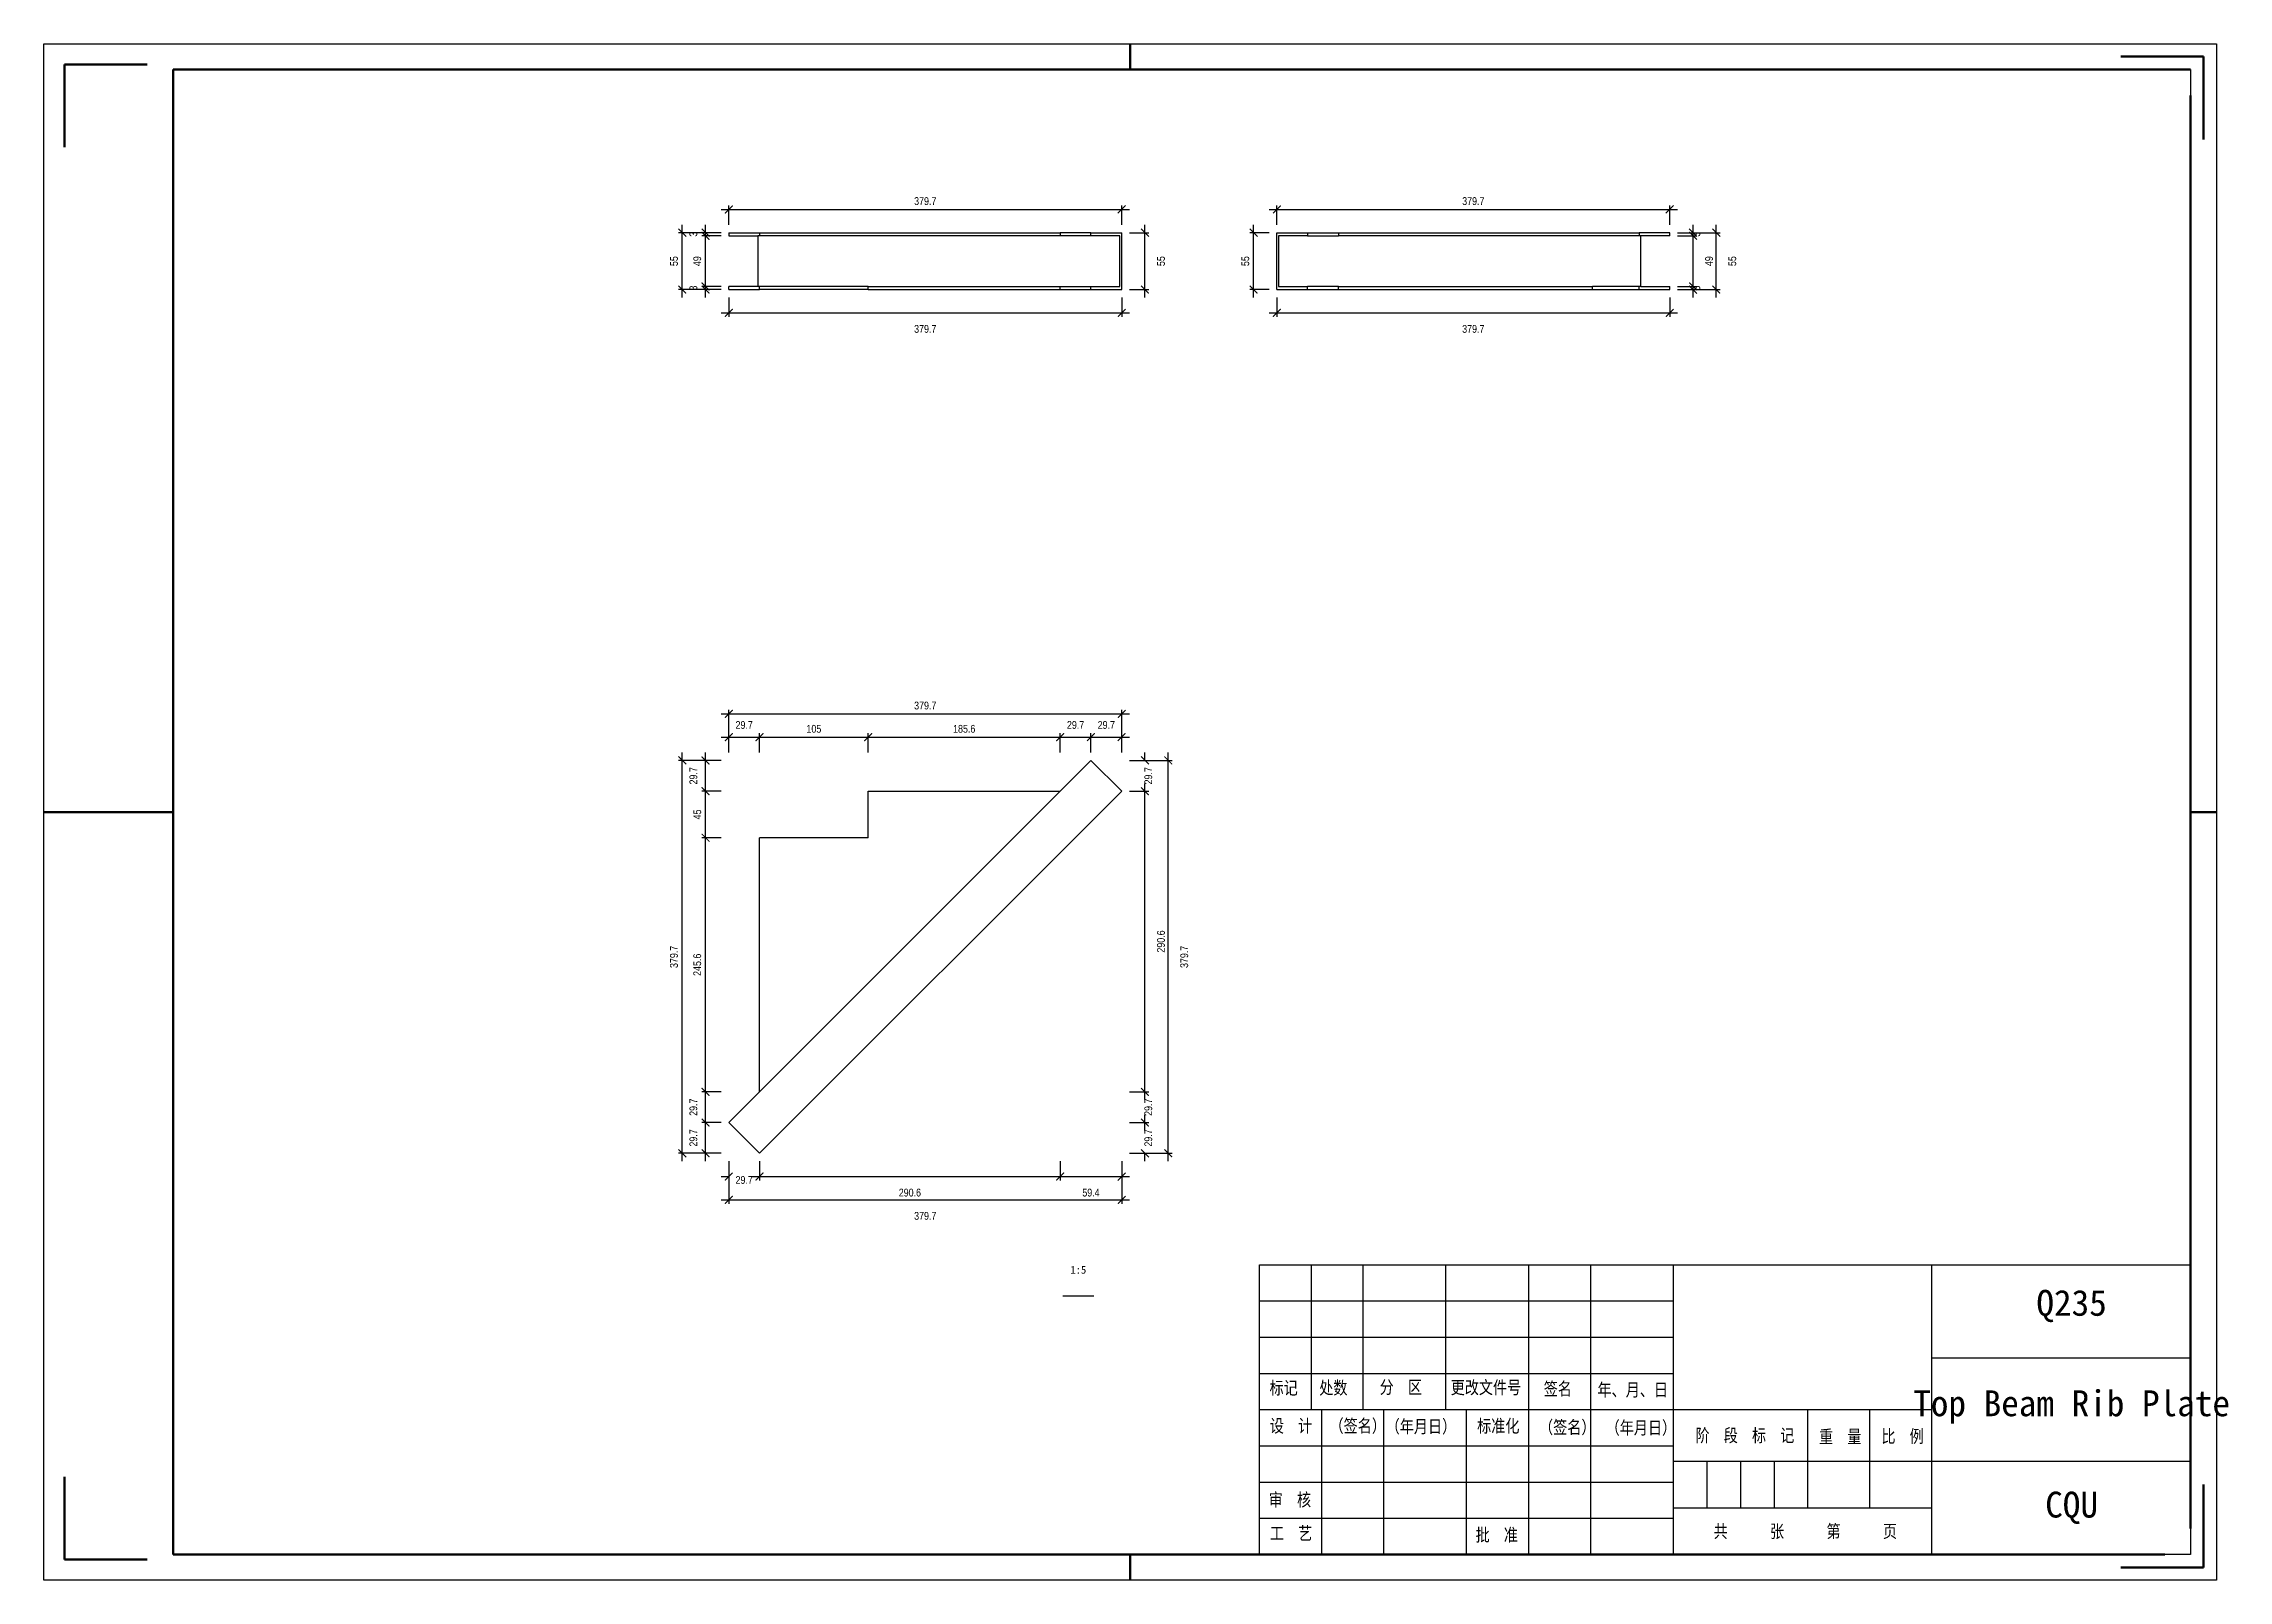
# Model space of a CAD drawing. Header units: millimetres. Extents: x 0 to 1925, y 0 to 4345.
# Drawn here: x 490 to 912.3, y 2202 to 2499 of the extents above; entities that cross this region are included whole.
import ezdxf

# ---------------------------------------------------------------- set-up
doc = ezdxf.new("R2010")
doc.units = ezdxf.units.MM
doc.layers.add('总内框线', color=7, linetype='Continuous', lineweight=50)
doc.layers.add('总外框线', color=7, linetype='Continuous', lineweight=30)
doc.styles.add('OpenSansCondensed-Light', font='OpenSansCondensed-Light.ttf')
doc.styles.add('陈杰（2）', font='gbenor.shx', dxfattribs={"width": 0.8, "bigfont": 'gbcbig.shx'})
doc.dimstyles.new('EZDXF', dxfattribs={"dimtxt": 0.25, "dimasz": 0.175, "dimexe": 0.375, "dimexo": 0.125, "dimgap": 0.1, "dimtad": 1, "dimlfac": 100, "dimzin": 12, "dimdsep": 46, "dimtxsty": 'OpenSansCondensed-Light', "dimblk": 'ARCHTICK', "dimcen": 2.5, "dimazin": 3, "dimtfac": 0.5, "dimtmove": 2, "dimatfit": 3, "dimarcsym": 0})

# ---------------------------------------------------------------- blocks, each defined once
blk = doc.blocks.new('_ARCHTICK')
at = {"color": 0, "linetype": 'ByBlock', "const_width": 0.15}
blk.add_lwpolyline([(-0.5, -0.5), (0.5, 0.5)], dxfattribs=at)

msp = doc.modelspace()

# ---------------------------------------------------------------- linework, layer by layer
for p, q in [((905, 2494), (905, 2309)), ((622.43901, 2462.47), (622.43901, 2461.87)), ((622.43901, 2462.47), (628.37901, 2462.47)), ((628.37901, 2462.47), (686.49901, 2462.47)), ((628.37901, 2462.47), (628.37901, 2461.87)), ((686.49901, 2462.47), (686.49901, 2461.87)), ((692.43901, 2462.47), (686.49901, 2462.47)), ((692.43901, 2461.87), (692.43901, 2462.47)), ((692.43901, 2462.47), (698.37901, 2462.47)), ((698.37901, 2451.47), (698.37901, 2462.47)), ((728.37901, 2462.47), (734.31901, 2462.47)), ((728.37901, 2451.47), (728.37901, 2462.47)), ((734.31901, 2462.47), (734.31901, 2461.87)), ((734.31901, 2462.47), (740.25901, 2462.47)), ((740.25901, 2462.47), (740.25901, 2461.87)), ((740.25901, 2462.47), (798.37901, 2462.47)), ((798.37901, 2462.47), (798.37901, 2461.87)), ((804.31901, 2462.47), (798.37901, 2462.47)), ((804.31901, 2461.87), (804.31901, 2462.47)), ((622.43901, 2461.87), (628.03901, 2461.87)), ((628.03901, 2461.87), (628.03901, 2452.07)), ((686.49901, 2461.87), (628.03901, 2461.87)), ((692.43901, 2461.87), (686.49901, 2461.87)), ((698.03901, 2461.87), (692.43901, 2461.87)), ((698.03901, 2452.07), (698.03901, 2461.87)), ((734.31901, 2461.87), (728.71901, 2461.87)), ((728.71901, 2461.87), (728.71901, 2452.07)), ((734.31901, 2461.87), (740.25901, 2461.87)), ((798.71901, 2461.87), (740.25901, 2461.87)), ((798.71901, 2452.07), (798.71901, 2461.87)), ((804.31901, 2461.87), (798.71901, 2461.87)), ((622.43901, 2451.47), (622.43901, 2452.07)), ((628.03901, 2452.07), (622.43901, 2452.07)), ((622.43901, 2451.47), (628.37901, 2451.47)), ((649.37901, 2452.07), (628.03901, 2452.07)), ((628.37901, 2451.47), (628.37901, 2452.07)), ((649.37901, 2451.47), (628.37901, 2451.47)), ((649.37901, 2451.47), (649.37901, 2452.07)), ((649.37901, 2452.07), (686.49901, 2452.07)), ((649.37901, 2451.47), (686.49901, 2451.47)), ((686.49901, 2451.47), (686.49901, 2452.07)), ((686.49901, 2452.07), (692.43901, 2452.07)), ((686.49901, 2451.47), (692.43901, 2451.47)), ((692.43901, 2451.47), (692.43901, 2452.07)), ((692.43901, 2452.07), (698.03901, 2452.07)), ((692.43901, 2451.47), (698.37901, 2451.47)), ((728.37901, 2451.47), (734.31901, 2451.47)), ((728.71901, 2452.07), (734.31901, 2452.07)), ((734.31901, 2451.47), (734.31901, 2452.07)), ((740.25901, 2452.07), (734.31901, 2452.07)), ((734.31901, 2451.47), (740.25901, 2451.47)), ((740.25901, 2451.47), (740.25901, 2452.07)), ((740.25901, 2452.07), (789.37901, 2452.07)), ((740.25901, 2451.47), (789.37901, 2451.47)), ((789.37901, 2451.47), (789.37901, 2452.07)), ((798.71901, 2452.07), (789.37901, 2452.07)), ((789.37901, 2451.47), (798.37901, 2451.47)), ((798.37901, 2451.47), (798.37901, 2452.07)), ((798.37901, 2451.47), (804.31901, 2451.47)), ((798.71901, 2452.07), (804.31901, 2452.07)), ((804.31901, 2451.47), (804.31901, 2452.07)), ((692.43901, 2360.47), (686.49901, 2354.53)), ((692.43901, 2360.47), (698.37901, 2354.53)), ((628.37901, 2296.41), (686.49901, 2354.53)), ((698.37901, 2354.53), (628.37901, 2284.53)), ((649.37901, 2345.53), (649.37901, 2354.53)), ((649.37901, 2354.53), (686.49901, 2354.53)), ((649.37901, 2345.53), (628.37901, 2345.53)), ((628.37901, 2296.41), (628.37901, 2345.53)), ((622.43901, 2290.47), (628.37901, 2296.41)), ((628.37901, 2284.53), (622.43901, 2290.47)), ((725, 2263), (905, 2263)), ((725, 2207), (725, 2263)), ((735, 2263), (735, 2235)), ((745, 2263), (745, 2235)), ((761, 2263), (761, 2235)), ((777, 2263), (777, 2235)), ((789, 2263), (789, 2207)), ((805, 2263), (805, 2207)), ((855, 2207), (855, 2263)), ((905, 2263), (905, 2207)), ((687, 2257), (693, 2257)), ((725, 2256), (805, 2256)), ((725, 2249), (805, 2249)), ((855, 2245), (905, 2245)), ((725, 2242), (805, 2242)), ((725, 2235), (855, 2235)), ((737, 2235), (737, 2207)), ((749, 2235), (749, 2207)), ((765, 2235), (765, 2207)), ((777, 2235), (777, 2207)), ((831, 2216), (831, 2235)), ((843, 2216), (843, 2235)), ((725, 2228), (805, 2228)), ((805, 2225), (855, 2225)), ((811.5, 2225), (811.5, 2216)), ((818, 2225), (818, 2216)), ((824.5, 2225), (824.5, 2216)), ((855, 2225), (905, 2225)), ((725, 2221), (805, 2221)), ((725, 2214), (805, 2214)), ((805, 2216), (855, 2216)), ((905, 2207), (725, 2207))]:
    msp.add_line(p, q)
at = {"layer": '总内框线'}
for p, q in [((700, 2494), (700, 2499)), ((907.5, 2496.5), (891.5, 2496.5)), ((907.5, 2496.5), (907.5, 2480.5)), ((494, 2495), (494, 2479)), ((494, 2495), (510, 2495)), ((515, 2207), (515, 2494)), ((515, 2494), (905, 2494)), ((905, 2489), (905, 2212)), ((490, 2350.5), (515, 2350.5)), ((905, 2350.5), (910, 2350.5)), ((494, 2206), (494, 2222)), ((907.5, 2204.5), (907.5, 2220.5)), ((494, 2206), (510, 2206)), ((900, 2207), (515, 2207)), ((700, 2202), (700, 2207)), ((907.5, 2204.5), (891.5, 2204.5))]:
    msp.add_line(p, q, dxfattribs=at)
at = {"layer": '总外框线'}
for p, q in [((490, 2202), (490, 2499)), ((490, 2499), (910, 2499)), ((910, 2499), (910, 2202)), ((910, 2202), (490, 2202))]:
    msp.add_line(p, q, dxfattribs=at)

# ---------------------------------------------------------------- texts
at = {"attachment_point": 5}
for s, insert, char_height in [('1:5', (690, 2262), 1.5), ('Q235', (882, 2255), 5), ('Top Beam Rib Plate', (882, 2235.5), 5), ('CQU', (882, 2216), 5)]:
    msp.add_mtext(s, dxfattribs=dict(at, insert=insert, char_height=char_height))
at = {"char_height": 2.5, "width": 93.0192856, "attachment_point": 1, "style": '陈杰（2）'}
for s, insert in [('{\\fSimSun|b0|i0|c134|p2;标记}', (726.95482, 2240.44053)), ('{\\fSimSun|b0|i0|c134|p2;处数}', (736.57596, 2240.45543)), ('{\\fSimSun|b0|i0|c134|p2;分\u3000区}', (748.23692, 2240.57959)), ('{\\fSimSun|b0|i0|c134|p2;更改文件号}', (761.97169, 2240.52496)), ('{\\fSimSun|b0|i0|c134|p2;签名}', (779.95608, 2240.2667)), ('{\\fSimSun|b0|i0|c134|p2;年、月、日}', (790.35064, 2240.07301)), ('{\\fSimSun|b0|i0|c134|p2;设\u3000计}', (727.01432, 2233.10007)), ('{\\fSimSun|b0|i0|c134|p2;（签名）}', (738.55629, 2233.10007)), ('{\\fSimSun|b0|i0|c134|p2;\u3000（年月日）}', (746.68156, 2232.98584)), ('{\\fSimSun|b0|i0|c134|p2;标准化}', (767.08823, 2233.08517)), ('{\\fSimSun|b0|i0|c134|p2;（签名）}', (779.05516, 2232.83685)), ('{\\fSimSun|b0|i0|c134|p2;（年月日）}', (791.923, 2232.73752)), ('{\\fSimSun|b0|i0|c134|p2;阶\u3000段\u3000标\u3000记}', (809.30395, 2231.25254)), ('{\\fSimSun|b0|i0|c134|p2;重\u3000量}', (833.18681, 2231.02408)), ('{\\fSimSun|b0|i0|c134|p2;比\u3000例}', (845.23873, 2231.09361)), ('{\\fSimSun|b0|i0|c134|p2;审\u3000核}', (726.81034, 2218.83138)), ('{\\fSimSun|b0|i0|c134|p2;共\u3000\u3000\u3000张\u3000\u3000\u3000第\u3000\u3000\u3000页}', (812.79713, 2212.72757)), ('{\\fSimSun|b0|i0|c134|p2;工\u3000艺}', (727.01432, 2212.34515)), ('{\\fSimSun|b0|i0|c134|p2;批\u3000准}', (766.78226, 2212.0273))]:
    msp.add_mtext(s, dxfattribs=dict(at, insert=insert))

# ---------------------------------------------------------------- dimensions: what is measured, and where the dimension line sits
for base, p1, p2, location, override in [((622.43901, 2466.97), (622.43901, 2462.47), (698.37901, 2462.47), (660.40901, 2468.57), {"dimtxt": 1.5, "dimasz": 1.5, "dimexe": 0.75, "dimexo": 1.5, "dimtad": 1, "dimlfac": 5, "dimblk": 'ARCHTICK', "dimsah": 0, "dimtsz": 0, "dimdle": 1.5, "dimtmove": 2}), ((728.37901, 2466.97), (728.37901, 2462.47), (804.31901, 2462.47), (766.34901, 2468.57), {"dimtxt": 1.5, "dimasz": 1.5, "dimexe": 0.75, "dimexo": 1.5, "dimtad": 1, "dimlfac": 5, "dimblk": 'ARCHTICK', "dimsah": 0, "dimtsz": 0, "dimdle": 1.5, "dimtmove": 2}), ((622.43901, 2446.97), (622.43901, 2451.47), (698.37901, 2451.47), (660.40901, 2443.87), {"dimtxt": 1.5, "dimasz": 1.5, "dimexe": 0.75, "dimexo": 1.5, "dimtad": 4, "dimlfac": 5, "dimblk": 'ARCHTICK', "dimsah": 0, "dimtsz": 0, "dimdle": 1.5, "dimtmove": 2}), ((728.37901, 2446.97), (728.37901, 2451.47), (804.31901, 2451.47), (766.34901, 2443.87), {"dimtxt": 1.5, "dimasz": 1.5, "dimexe": 0.75, "dimexo": 1.5, "dimtad": 4, "dimlfac": 5, "dimblk": 'ARCHTICK', "dimsah": 0, "dimtsz": 0, "dimdle": 1.5, "dimtmove": 2}), ((622.43901, 2369.47), (622.43901, 2360.47), (698.37901, 2360.47), (660.40901, 2371.07), {"dimtxt": 1.5, "dimasz": 1.5, "dimexe": 0.75, "dimexo": 1.5, "dimtad": 1, "dimlfac": 5, "dimblk": 'ARCHTICK', "dimsah": 0, "dimtsz": 0, "dimdle": 1.5, "dimtmove": 2}), ((622.43901, 2364.97), (622.43901, 2360.47), (628.37901, 2360.47), (625.40901, 2367.32), {"dimtxt": 1.5, "dimasz": 1.5, "dimexe": 0.75, "dimexo": 1.5, "dimtad": 1, "dimlfac": 5, "dimblk": 'ARCHTICK', "dimsah": 0, "dimtsz": 0, "dimdle": 1.5, "dimtmove": 2}), ((628.37901, 2364.97), (628.37901, 2360.47), (649.37901, 2360.47), (638.87901, 2366.57), {"dimtxt": 1.5, "dimasz": 1.5, "dimexe": 0.75, "dimexo": 1.5, "dimtad": 1, "dimlfac": 5, "dimblk": 'ARCHTICK', "dimsah": 0, "dimtsz": 0, "dimdle": 1.5, "dimtmove": 2}), ((649.37901, 2364.97), (649.37901, 2360.47), (686.49901, 2360.47), (667.93901, 2366.57), {"dimtxt": 1.5, "dimasz": 1.5, "dimexe": 0.75, "dimexo": 1.5, "dimtad": 1, "dimlfac": 5, "dimblk": 'ARCHTICK', "dimsah": 0, "dimtsz": 0, "dimdle": 1.5, "dimtmove": 2}), ((686.49901, 2364.97), (686.49901, 2360.47), (692.43901, 2360.47), (689.46901, 2367.32), {"dimtxt": 1.5, "dimasz": 1.5, "dimexe": 0.75, "dimexo": 1.5, "dimtad": 1, "dimlfac": 5, "dimblk": 'ARCHTICK', "dimsah": 0, "dimtsz": 0, "dimdle": 1.5, "dimtmove": 2}), ((692.43901, 2364.97), (692.43901, 2360.47), (698.37901, 2360.47), (695.40901, 2367.32), {"dimtxt": 1.5, "dimasz": 1.5, "dimexe": 0.75, "dimexo": 1.5, "dimtad": 1, "dimlfac": 5, "dimblk": 'ARCHTICK', "dimsah": 0, "dimtsz": 0, "dimdle": 1.5, "dimtmove": 2}), ((622.43901, 2280.03), (622.43901, 2284.53), (628.37901, 2284.53), (625.40901, 2279.38), {"dimtxt": 1.5, "dimasz": 1.5, "dimexe": 0.75, "dimexo": 1.5, "dimtad": 4, "dimlfac": 5, "dimblk": 'ARCHTICK', "dimsah": 0, "dimtsz": 0, "dimdle": 1.5, "dimtmove": 2}), ((622.43901, 2275.53), (622.43901, 2284.53), (698.37901, 2284.53), (660.40901, 2272.43), {"dimtxt": 1.5, "dimasz": 1.5, "dimexe": 0.75, "dimexo": 1.5, "dimtad": 4, "dimlfac": 5, "dimblk": 'ARCHTICK', "dimsah": 0, "dimtsz": 0, "dimdle": 1.5, "dimtmove": 2}), ((628.37901, 2280.03), (628.37901, 2284.53), (686.49901, 2284.53), (657.43901, 2276.93), {"dimtxt": 1.5, "dimasz": 1.5, "dimexe": 0.75, "dimexo": 1.5, "dimtad": 4, "dimlfac": 5, "dimblk": 'ARCHTICK', "dimsah": 0, "dimtsz": 0, "dimdle": 1.5, "dimtmove": 2}), ((686.49901, 2280.03), (686.49901, 2284.53), (698.37901, 2284.53), (692.43901, 2276.93), {"dimtxt": 1.5, "dimasz": 1.5, "dimexe": 0.75, "dimexo": 1.5, "dimtad": 4, "dimlfac": 5, "dimblk": 'ARCHTICK', "dimsah": 0, "dimtsz": 0, "dimdle": 1.5, "dimtmove": 2})]:
    msp.add_linear_dim(base=base, p1=p1, p2=p2, location=location, dimstyle='EZDXF', override=override).render()
for base, p1, p2, location, override in [((613.43901, 2451.47), (622.43901, 2451.47), (622.43901, 2462.47), (611.83901, 2456.97), {"dimtxt": 1.5, "dimasz": 1.5, "dimexe": 0.75, "dimexo": 1.5, "dimtad": 1, "dimlfac": 5, "dimblk": 'ARCHTICK', "dimsah": 0, "dimtsz": 0, "dimdle": 1.5, "dimtmove": 2}), ((617.93901, 2461.87), (622.43901, 2461.87), (622.43901, 2462.47), (615.58901, 2462.17), {"dimtxt": 1.5, "dimasz": 1.5, "dimexe": 0.75, "dimexo": 1.5, "dimtad": 1, "dimlfac": 5, "dimblk": 'ARCHTICK', "dimsah": 0, "dimtsz": 0, "dimdle": 1.5, "dimtmove": 2}), ((617.93901, 2452.07), (622.43901, 2452.07), (622.43901, 2461.87), (616.33901, 2456.97), {"dimtxt": 1.5, "dimasz": 1.5, "dimexe": 0.75, "dimexo": 1.5, "dimtad": 1, "dimlfac": 5, "dimblk": 'ARCHTICK', "dimsah": 0, "dimtsz": 0, "dimdle": 1.5, "dimtmove": 2}), ((702.87901, 2451.47), (698.37901, 2451.47), (698.37901, 2462.47), (705.97901, 2456.97), {"dimtxt": 1.5, "dimasz": 1.5, "dimexe": 0.75, "dimexo": 1.5, "dimtad": 4, "dimlfac": 5, "dimblk": 'ARCHTICK', "dimsah": 0, "dimtsz": 0, "dimdle": 1.5, "dimtmove": 2}), ((723.87901, 2451.47), (728.37901, 2451.47), (728.37901, 2462.47), (722.27901, 2456.97), {"dimtxt": 1.5, "dimasz": 1.5, "dimexe": 0.75, "dimexo": 1.5, "dimtad": 1, "dimlfac": 5, "dimblk": 'ARCHTICK', "dimsah": 0, "dimtsz": 0, "dimdle": 1.5, "dimtmove": 2}), ((808.81901, 2461.87), (804.31901, 2461.87), (804.31901, 2462.47), (809.46901, 2462.17), {"dimtxt": 1.5, "dimasz": 1.5, "dimexe": 0.75, "dimexo": 1.5, "dimtad": 4, "dimlfac": 5, "dimblk": 'ARCHTICK', "dimsah": 0, "dimtsz": 0, "dimdle": 1.5, "dimtmove": 2}), ((813.31901, 2451.47), (804.31901, 2451.47), (804.31901, 2462.47), (816.41901, 2456.97), {"dimtxt": 1.5, "dimasz": 1.5, "dimexe": 0.75, "dimexo": 1.5, "dimtad": 4, "dimlfac": 5, "dimblk": 'ARCHTICK', "dimsah": 0, "dimtsz": 0, "dimdle": 1.5, "dimtmove": 2}), ((808.81901, 2452.07), (804.31901, 2452.07), (804.31901, 2461.87), (811.91901, 2456.97), {"dimtxt": 1.5, "dimasz": 1.5, "dimexe": 0.75, "dimexo": 1.5, "dimtad": 4, "dimlfac": 5, "dimblk": 'ARCHTICK', "dimsah": 0, "dimtsz": 0, "dimdle": 1.5, "dimtmove": 2}), ((617.93901, 2451.47), (622.43901, 2451.47), (622.43901, 2452.07), (615.58901, 2451.77), {"dimtxt": 1.5, "dimasz": 1.5, "dimexe": 0.75, "dimexo": 1.5, "dimtad": 1, "dimlfac": 5, "dimblk": 'ARCHTICK', "dimsah": 0, "dimtsz": 0, "dimdle": 1.5, "dimtmove": 2}), ((808.81901, 2451.47), (804.31901, 2451.47), (804.31901, 2452.07), (809.46901, 2451.77), {"dimtxt": 1.5, "dimasz": 1.5, "dimexe": 0.75, "dimexo": 1.5, "dimtad": 4, "dimlfac": 5, "dimblk": 'ARCHTICK', "dimsah": 0, "dimtsz": 0, "dimdle": 1.5, "dimtmove": 2}), ((613.43901, 2284.53), (622.43901, 2284.53), (622.43901, 2360.47), (611.83901, 2322.5), {"dimtxt": 1.5, "dimasz": 1.5, "dimexe": 0.75, "dimexo": 1.5, "dimtad": 1, "dimlfac": 5, "dimblk": 'ARCHTICK', "dimsah": 0, "dimtsz": 0, "dimdle": 1.5, "dimtmove": 2}), ((617.93901, 2354.53), (622.43901, 2354.53), (622.43901, 2360.47), (615.58901, 2357.5), {"dimtxt": 1.5, "dimasz": 1.5, "dimexe": 0.75, "dimexo": 1.5, "dimtad": 1, "dimlfac": 5, "dimblk": 'ARCHTICK', "dimsah": 0, "dimtsz": 0, "dimdle": 1.5, "dimtmove": 2}), ((702.87901, 2354.53), (698.37901, 2354.53), (698.37901, 2360.47), (703.52901, 2357.5), {"dimtxt": 1.5, "dimasz": 1.5, "dimexe": 0.75, "dimexo": 1.5, "dimtad": 4, "dimlfac": 5, "dimblk": 'ARCHTICK', "dimsah": 0, "dimtsz": 0, "dimdle": 1.5, "dimtmove": 2}), ((707.37901, 2284.53), (698.37901, 2284.53), (698.37901, 2360.47), (710.47901, 2322.5), {"dimtxt": 1.5, "dimasz": 1.5, "dimexe": 0.75, "dimexo": 1.5, "dimtad": 4, "dimlfac": 5, "dimblk": 'ARCHTICK', "dimsah": 0, "dimtsz": 0, "dimdle": 1.5, "dimtmove": 2}), ((617.93901, 2345.53), (622.43901, 2345.53), (622.43901, 2354.53), (616.33901, 2350.03), {"dimtxt": 1.5, "dimasz": 1.5, "dimexe": 0.75, "dimexo": 1.5, "dimtad": 1, "dimlfac": 5, "dimblk": 'ARCHTICK', "dimsah": 0, "dimtsz": 0, "dimdle": 1.5, "dimtmove": 2}), ((702.87901, 2296.41), (698.37901, 2296.41), (698.37901, 2354.53), (705.97901, 2325.47), {"dimtxt": 1.5, "dimasz": 1.5, "dimexe": 0.75, "dimexo": 1.5, "dimtad": 4, "dimlfac": 5, "dimblk": 'ARCHTICK', "dimsah": 0, "dimtsz": 0, "dimdle": 1.5, "dimtmove": 2}), ((617.93901, 2296.41), (622.43901, 2296.41), (622.43901, 2345.53), (616.33901, 2320.97), {"dimtxt": 1.5, "dimasz": 1.5, "dimexe": 0.75, "dimexo": 1.5, "dimtad": 1, "dimlfac": 5, "dimblk": 'ARCHTICK', "dimsah": 0, "dimtsz": 0, "dimdle": 1.5, "dimtmove": 2}), ((617.93901, 2290.47), (622.43901, 2290.47), (622.43901, 2296.41), (615.58901, 2293.44), {"dimtxt": 1.5, "dimasz": 1.5, "dimexe": 0.75, "dimexo": 1.5, "dimtad": 1, "dimlfac": 5, "dimblk": 'ARCHTICK', "dimsah": 0, "dimtsz": 0, "dimdle": 1.5, "dimtmove": 2}), ((702.87901, 2290.47), (698.37901, 2290.47), (698.37901, 2296.41), (703.52901, 2293.44), {"dimtxt": 1.5, "dimasz": 1.5, "dimexe": 0.75, "dimexo": 1.5, "dimtad": 4, "dimlfac": 5, "dimblk": 'ARCHTICK', "dimsah": 0, "dimtsz": 0, "dimdle": 1.5, "dimtmove": 2}), ((617.93901, 2284.53), (622.43901, 2284.53), (622.43901, 2290.47), (615.58901, 2287.5), {"dimtxt": 1.5, "dimasz": 1.5, "dimexe": 0.75, "dimexo": 1.5, "dimtad": 1, "dimlfac": 5, "dimblk": 'ARCHTICK', "dimsah": 0, "dimtsz": 0, "dimdle": 1.5, "dimtmove": 2}), ((702.87901, 2284.53), (698.37901, 2284.53), (698.37901, 2290.47), (703.52901, 2287.5), {"dimtxt": 1.5, "dimasz": 1.5, "dimexe": 0.75, "dimexo": 1.5, "dimtad": 4, "dimlfac": 5, "dimblk": 'ARCHTICK', "dimsah": 0, "dimtsz": 0, "dimdle": 1.5, "dimtmove": 2})]:
    msp.add_linear_dim(base=base, p1=p1, p2=p2, angle=90, location=location, dimstyle='EZDXF', override=override).render()

doc.saveas('drawing.dxf')
